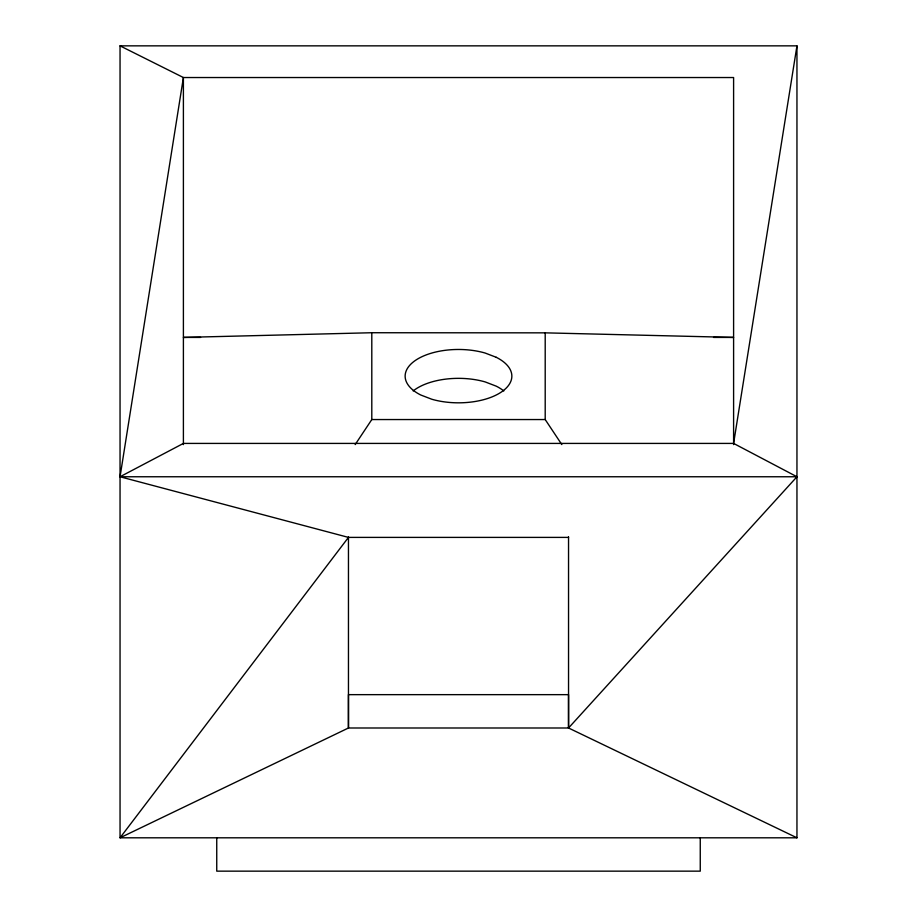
<?xml version="1.0" encoding="UTF-8"?>
<svg xmlns="http://www.w3.org/2000/svg" width="917" height="917" viewBox="0 0 917 917"><rect width="100%" height="100%" fill="white"/><g stroke="black" fill="none" stroke-linecap="round" stroke-linejoin="round"><path stroke-width="1.38" d="M796.953 837.806L568.54 727.995L568.54 694.65L348.46 694.65L348.46 727.995L120.047 837.806L120.047 45.85L796.953 45.85L796.953 837.806L120.047 837.806L348.46 537.396L568.54 537.396M348.46 536.766L348.46 727.995L568.54 727.995L796.953 476.76L733.6 443.415L796.953 45.85M355.177 444.585L371.798 419.55L371.798 332.733L545.202 332.848L733.6 337.422L713.541 337.422M371.798 332.733L183.4 337.422L200.594 337.422M371.798 419.55L545.202 419.55L561.823 444.585M733.6 443.415L183.4 443.415L120.047 476.76L183.4 77.532L120.047 45.85M796.953 476.76L120.047 476.76L348.46 537.396M733.6 444.619L733.6 77.532L183.4 77.532L183.4 444.619M700.256 837.806L700.256 871.15L216.744 871.15L216.744 837.806M568.54 536.766L568.54 727.995M545.202 332.848L545.202 419.55M413.189 390.94A53.346 26.673 0 0 1 485.173 381.919L496.223 386.16A53.346 26.673 0 0 1 503.811 390.94M496.223 357.286L485.173 353.045A53.346 26.673 0 0 0 416.169 359.9A53.346 26.673 0 0 0 420.777 395.009L431.827 399.25A53.346 26.673 0 0 0 500.831 392.384A53.346 26.673 0 0 0 496.223 357.286"/></g></svg>
